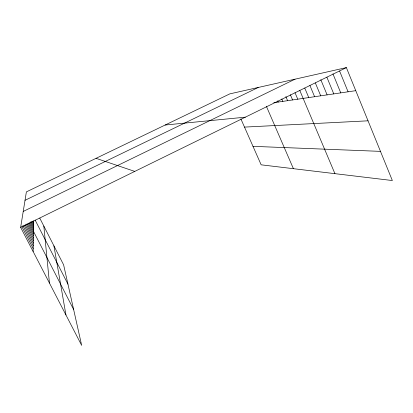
<?xml version="1.0" encoding="UTF-8"?>
<svg xmlns="http://www.w3.org/2000/svg" width="413" height="413" viewBox="0 0 413 413"><rect width="100%" height="100%" fill="white"/><g stroke="black" fill="none" stroke-linecap="round" stroke-linejoin="round"><path stroke-width="0.62" d="M33.138 251.538L33.675 220.991M39.762 218.105L63.617 264.841L81.671 345.392L20.65 227.382L26.38 191.89L229.824 93.87L346.373 67.608L392.35 180.538L261.155 164.823L240.862 118.867M20.65 227.382L346.373 67.608M23.226 211.441L295.027 79.177M25.023 200.31L258.228 87.473M273.773 102.708L355.758 90.669M165.174 125.02L245.322 117.173M244.496 127.101L368.035 120.818M252.993 146.341L380.476 151.37M96.053 158.324L134.777 171.4M21.899 226.706L33.19 248.559M27.315 223.898L33.417 235.746M26.138 224.011L33.376 238.064M25.239 224.801L33.334 240.5M24.047 225.137L33.288 243.05M22.839 225.581L33.241 245.735M33.076 220.96L33.654 222.091M32.482 221.575L33.623 223.8M31.553 221.605L33.592 225.586M30.67 221.817L33.561 227.444M30.082 222.684L33.525 229.385M29.091 222.855L73.622 309.476M28.203 223.325L33.453 233.531M35.172 220.134L67.944 284.149M266.349 106.224L293.411 168.685M277.712 100.896L278.212 102.057M281.805 99.012L282.822 101.381M290.375 94.758L292.58 99.946M285.863 96.59L287.608 100.674M295.016 92.713L297.758 99.187M299.699 90.24L334.928 173.661M304.753 88.057L308.759 97.571M315.341 82.93L320.72 95.816M309.915 85.506L314.608 96.709M320.813 79.735L327.101 94.876M326.874 77.21L333.776 93.896M332.945 73.875L340.761 92.873M339.6 71.077L348.082 91.8M53.922 245.854L65.946 314.974M43.83 226.076L49.446 283.07"/></g></svg>
